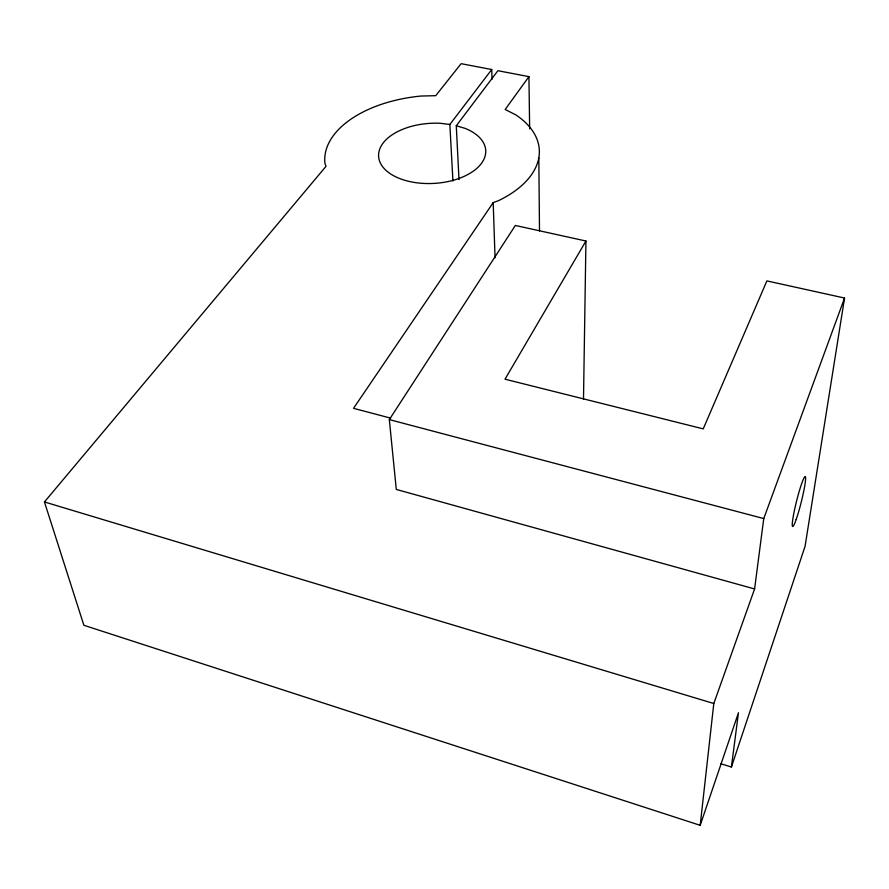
<?xml version="1.0" encoding="UTF-8"?>
<svg xmlns="http://www.w3.org/2000/svg" width="889" height="889" viewBox="0 0 889 889"><rect width="100%" height="100%" fill="white"/><g stroke="black" fill="none" stroke-linecap="round" stroke-linejoin="round"><path stroke-width="1.33" d="M583.495 399.261L585.94 241.019L515.342 225.462L389.326 419.597L396.283 489.428L754.594 588.951L713.8 703.521L700.188 825.325L83.877 625.278L44.45 501.952L326.007 166.343L324.907 163.187A107.425 60.319 -3.1 0 1 421.008 96.045L435.721 95.679L461.135 63.675L491.728 69.531L492.039 79.243M720.823 763.729L731.403 767.029L738.47 712.722L700.188 825.325M754.594 588.951L763.762 518.576L844.55 298.037L766.885 280.913L703.232 428.876L505.008 379.192L585.94 241.019M844.55 298.037L805.067 546.324L731.403 767.029M459.013 179.6L456.279 125.771L497.896 70.709L528.933 76.643L505.174 109.469L515.92 114.948A107.425 60.319 -3.1 0 1 498.362 200.725L493.195 202.625L353.522 408.329L390.704 418.141M452.923 181.023L449.856 124.46L491.728 69.531M449.856 124.46L440.111 123.271A53.662 30.104 -3.1 0 0 379.681 161.409A53.662 30.104 -3.1 0 0 460.535 177.878A53.662 30.104 -3.1 0 0 465.036 128.349L456.279 125.771M389.326 419.597L763.762 518.576M44.45 501.952L713.8 703.521M493.195 202.625L495.051 257.766M528.933 76.643L529.655 128.894M538.823 157.82L539.501 230.918M796.177 519.465A25.77 2.389 -75.9 0 0 805.59 477.46A25.77 2.389 -75.9 0 0 795.044 507.541A25.77 2.389 -75.9 0 0 796.177 519.465"/></g></svg>
